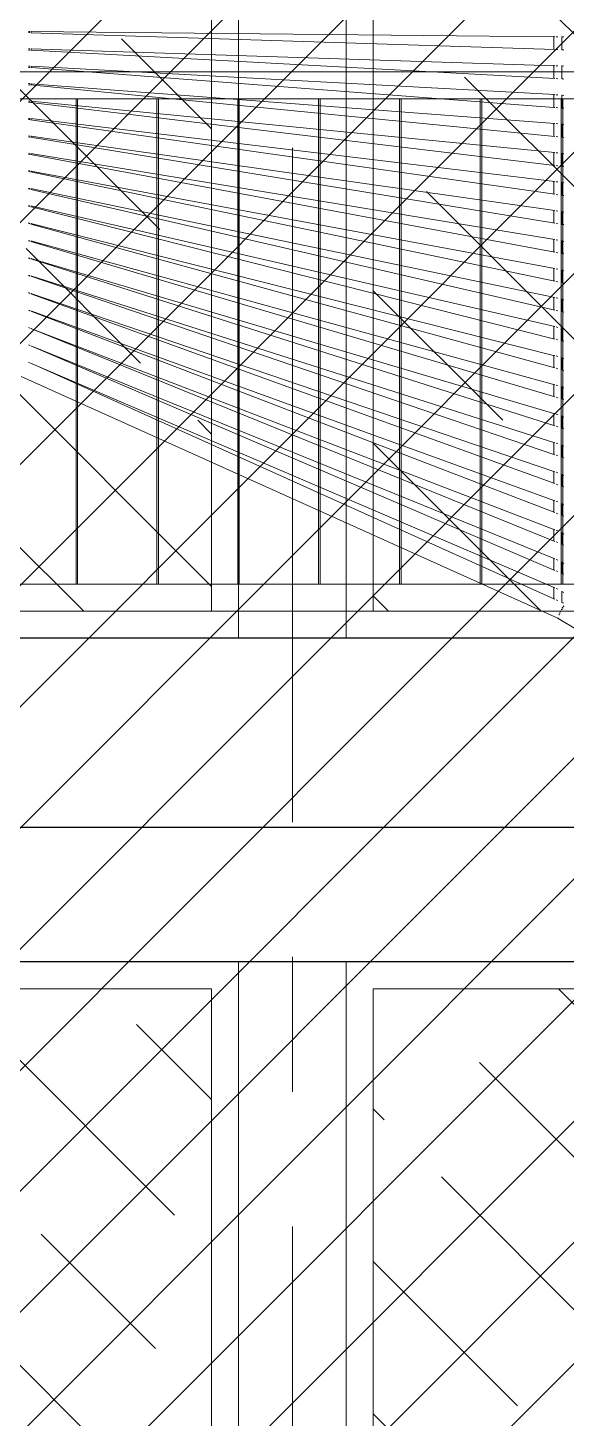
# Model space of a CAD drawing. Header units: millimetres. Extents: x 886808 to 1650903, y -1008069 to 230892.
# Drawn here: x 1030531 to 1031530, y -356456 to -353879 of the extents above; entities that cross this region are included whole.
import ezdxf

# ---------------------------------------------------------------- set-up
doc = ezdxf.new("R2010")
doc.units = ezdxf.units.MM
doc.linetypes.add('ACAD_ISO07W100', pattern=[3, 0, -3])
doc.linetypes.add('CENTER', pattern=[2, 1.25, -0.25, 0.25, -0.25])
doc.layers.get('0').update_dxf_attribs({"lineweight": 0})
for name, color, linetype, lineweight in [('0.NETMANHNHAT-0.05', 251, 'Continuous', 0), ('03- Net Cua- 153', 153, 'Continuous', 9), ('8l NET TO', 8, 'Continuous', 9), ('A-Wall', 113, 'Continuous', 30), ('A_Dim', 8, 'Continuous', 5), ('M-HVAC-CDFF', 50, 'Continuous', 5)]:
    doc.layers.add(name, color=color, linetype=linetype, lineweight=lineweight)

# ---------------------------------------------------------------- blocks, each defined once
blk = doc.blocks.new('Air Terminals 4 - Air Terminals 4-6275953-MẶT ĐỨNG TRỤC A-H')
at = {"layer": 'M-HVAC-CDFF'}
for p, q in [((1200, 4200), (26700, 4200)), ((26700, 4150), (1200, 4150))]:
    blk.add_line(p, q, dxfattribs=at)
blk = doc.blocks.new('A$C62D649C3')
at = {"transparency": 33554636}
for p, q in [((15310.7, 5774.9), (15313.1, 5774.9)), ((15314.6, 5774.9), (16287.1, 5765.1)), ((15315.1, 5774.9), (15315.1, 5775.4)), ((15315.1, 5772.5), (15315.1, 5774.9)), ((15310.7, 5772.6), (15313.1, 5772.6)), ((15314.6, 5772.5), (16287.1, 5741.4)), ((16285.1, 5765.2), (16285.1, 5765.8)), ((16285.1, 5741.4), (16285.1, 5765.2)), ((16289.5, 5765.1), (16292.6, 5765.1)), ((16300.1, 5741), (16300.1, 5765.5)), ((16300.1, 5765), (16303.9, 5764.7)), ((15310.7, 5742.7), (15313.1, 5742.6)), ((15310.7, 5740.4), (15313.1, 5740.2)), ((15314.6, 5742.6), (16287.1, 5711.4)), ((15314.6, 5740.2), (16287.1, 5687.6)), ((15315.1, 5742.6), (15315.1, 5743)), ((15315.1, 5740.1), (15315.1, 5742.6)), ((16289.5, 5741.3), (16292.6, 5741.2)), ((16300.1, 5741), (16301.1, 5740.9)), ((16301.1, 5740.9), (16303.9, 5740.6)), ((15310.7, 5710.5), (15313.1, 5710.4)), ((15310.7, 5708.1), (15313.1, 5707.9)), ((15314.6, 5710.3), (16287.1, 5657.8)), ((15314.6, 5707.8), (15315.1, 5707.8)), ((15315.1, 5710.2), (15315.1, 5710.7)), ((15315.1, 5707.8), (15315.1, 5710.2)), ((15315.1, 5707.8), (16285.1, 5634)), ((16285.1, 5711.5), (16285.1, 5712.2)), ((16285.1, 5687.8), (16285.1, 5711.5)), ((16289.5, 5711.4), (16292.6, 5711.3)), ((16300.1, 5686.9), (16300.1, 5711.5)), ((16300.1, 5711), (16303.9, 5710.5)), ((15310.7, 5678.3), (15313.1, 5678.1)), ((15310.7, 5675.9), (15313.1, 5675.7)), ((15313.8, 5675.6), (16287.1, 5580.3)), ((15314.6, 5678), (16287.1, 5604.1)), ((15315.1, 5677.9), (15315.1, 5678.3)), ((15315.1, 5675.5), (15315.1, 5677.9)), ((16289.5, 5687.5), (16292.6, 5687.3)), ((16300.1, 5686.9), (16301.5, 5686.9)), ((16301.5, 5686.9), (16303.9, 5686.5)), ((15310.7, 5646), (15313.1, 5645.7)), ((15314.6, 5645.6), (16287.1, 5550.3)), ((15315.1, 5645.5), (15315.1, 5646)), ((15315.1, 5643.3), (15315.1, 5645.5)), ((16285.1, 5657.9), (16285.1, 5658.5)), ((16285.1, 5634), (16285.1, 5657.9)), ((16289.5, 5657.6), (16292.6, 5657.5)), ((16300.1, 5632.9), (16300.1, 5657.5)), ((16300.1, 5656.9), (16303.9, 5656.4)), ((15310.7, 5643.8), (15313.1, 5643.5)), ((15313.9, 5643.4), (16287.1, 5526.6)), ((16285.1, 5634), (16287.1, 5633.9)), ((16289.5, 5633.7), (16292.6, 5633.5)), ((16300.1, 5632.9), (16301.9, 5632.8)), ((16301.9, 5632.8), (16303.9, 5632.5)), ((15310.7, 5613.7), (15313.1, 5613.4)), ((15310.7, 5611.6), (15313.1, 5611.3)), ((15314.1, 5611.1), (16287.1, 5473)), ((15314.6, 5613.2), (16287.1, 5496.5)), ((15315.1, 5613.1), (15315.1, 5613.6)), ((15315.1, 5611), (15315.1, 5613.1)), ((16285.1, 5604.2), (16285.1, 5604.8)), ((16285.1, 5580.5), (16285.1, 5604.2)), ((16289.5, 5603.9), (16292.6, 5603.6)), ((16300.1, 5579), (16300.1, 5603.4)), ((16300.1, 5602.9), (16303.9, 5602.3)), ((15310.7, 5581.4), (15313.1, 5581)), ((15310.7, 5579.4), (15313.1, 5579.1)), ((15314.2, 5578.9), (16287.1, 5419.3)), ((15314.6, 5580.8), (16287.1, 5442.7)), ((15315.1, 5580.7), (15315.1, 5581.2)), ((15315.1, 5578.7), (15315.1, 5580.7)), ((16289.5, 5580), (16292.6, 5579.7)), ((16300.1, 5579), (16302.1, 5578.8)), ((16302.1, 5578.8), (16303.9, 5578.4)), ((15310.7, 5549.1), (15313.1, 5548.7)), ((15310.7, 5547.3), (15313.1, 5546.8)), ((15314.3, 5546.6), (16287.1, 5365.7)), ((15314.6, 5548.4), (16287.1, 5388.9)), ((15315.1, 5548.4), (15315.1, 5548.7)), ((15315.1, 5546.5), (15315.1, 5548.4)), ((16285.1, 5550.5), (16285.1, 5551.1)), ((16285.1, 5526.9), (16285.1, 5550.5)), ((16289.5, 5550.1), (16292.6, 5549.8)), ((16300.1, 5525.1), (16300.1, 5549.4)), ((16300.1, 5548.8), (16303.9, 5548.1)), ((15310.7, 5516.8), (15313.1, 5516.3)), ((15314.6, 5516.1), (16287.1, 5335.2)), ((15315.1, 5516), (15315.1, 5516.4)), ((15315.1, 5514.2), (15315.1, 5516)), ((16289.5, 5526.3), (16292.6, 5526)), ((16300.1, 5525.1), (16302.4, 5524.8)), ((16302.4, 5524.8), (16303.9, 5524.4)), ((15310.7, 5515.1), (15313.1, 5514.6)), ((15314.4, 5514.3), (16287.1, 5312)), ((16285.1, 5473.3), (16285.1, 5497.4)), ((16289.5, 5496.2), (16292.6, 5495.8)), ((16300.1, 5471.1), (16300.1, 5495.3)), ((16300.1, 5494.7), (16303.9, 5493.9)), ((15310.7, 5484.5), (15313.1, 5484)), ((15310.7, 5483), (15313.1, 5482.4)), ((15314.5, 5482.1), (16287.1, 5258.4)), ((15314.6, 5483.7), (16287.1, 5281.4)), ((15315.1, 5483.6), (15315.1, 5484)), ((15315.1, 5481.9), (15315.1, 5483.6)), ((16289.5, 5472.6), (16292.6, 5472.2)), ((16300.1, 5471.1), (16302.8, 5470.7)), ((16302.8, 5470.7), (16303.9, 5470.5)), ((15310.7, 5452.2), (15313.1, 5451.6)), ((15310.7, 5450.8), (15313.1, 5450.2)), ((15314.6, 5451.3), (16287.1, 5227.6)), ((15314.6, 5449.8), (15315.1, 5449.7)), ((15315.1, 5451.2), (15315.1, 5451.6)), ((15315.1, 5449.7), (15315.1, 5451.2)), ((15315.1, 5449.7), (16287.1, 5204.7)), ((16285.1, 5443), (16285.1, 5443.7)), ((16285.1, 5419.6), (16285.1, 5443)), ((16289.5, 5442.4), (16292.6, 5441.9)), ((16300.1, 5417.2), (16300.1, 5441.2)), ((16300.1, 5440.6), (16303.9, 5439.7)), ((15310.7, 5419.9), (15313.1, 5419.3)), ((15310.7, 5418.6), (15313.1, 5418)), ((15314.6, 5418.9), (16287.1, 5173.8)), ((15314.6, 5417.6), (16287.1, 5151.1)), ((15315.1, 5418.8), (15315.1, 5419.2)), ((15315.1, 5417.4), (15315.1, 5418.8)), ((16289.5, 5418.9), (16292.6, 5418.4)), ((16300.1, 5417.2), (16303.1, 5416.7)), ((16303.1, 5416.7), (16303.9, 5416.5)), ((15310.7, 5387.6), (15313.1, 5386.9)), ((16285.1, 5389.3), (16285.1, 5389.9)), ((16285.1, 5366), (16285.1, 5389.3)), ((16289.5, 5388.6), (16292.6, 5388)), ((16300.1, 5363.3), (16300.1, 5387.1)), ((15310.7, 5386.5), (15313.1, 5385.8)), ((15314.6, 5386.5), (16287.1, 5120)), ((15314.6, 5385.3), (16287.1, 5097.5)), ((15315.1, 5386.3), (15315.1, 5386.8)), ((15315.1, 5385.2), (15315.1, 5386.3)), ((16289.5, 5365.2), (16292.6, 5364.6)), ((16300.1, 5386.5), (16303.9, 5385.5)), ((16300.1, 5363.3), (16303.5, 5362.6)), ((16303.5, 5362.6), (16303.9, 5362.5)), ((15310.7, 5355.2), (15313.1, 5354.5)), ((15310.7, 5354.3), (15313.1, 5353.6)), ((15314.6, 5354.1), (16287.1, 5066.2)), ((15314.6, 5353.1), (16287.1, 5043.8)), ((15315.1, 5353.9), (15315.1, 5354.4)), ((15315.1, 5352.9), (15315.1, 5353.9)), ((16285.1, 5335.5), (16285.1, 5336.2)), ((16285.1, 5312.4), (16285.1, 5335.5)), ((15310.7, 5322.9), (15313.1, 5322.2)), ((15310.7, 5322.2), (15313.1, 5321.4)), ((15314.6, 5321.7), (16287.1, 5012.4)), ((15314.6, 5320.9), (16287.1, 4990.2)), ((15315.1, 5321.5), (15315.1, 5322)), ((15315.1, 5320.7), (15315.1, 5321.5)), ((16289.5, 5334.7), (16292.6, 5334.1)), ((16289.5, 5311.5), (16292.6, 5310.9)), ((16300.1, 5309.3), (16300.1, 5332.9)), ((16300.1, 5332.4), (16303.9, 5331.3)), ((15310.7, 5290.6), (15313.1, 5289.8)), ((15310.7, 5290.1), (15313.1, 5289.2)), ((15314.6, 5289.3), (16287.1, 4958.6)), ((15314.6, 5288.7), (16287.1, 4936.6)), ((15315.1, 5289.1), (15315.1, 5289.5)), ((15315.1, 5288.5), (15315.1, 5289.1)), ((16300.1, 5309.3), (16303.8, 5308.5)), ((16303.8, 5308.5), (16303.9, 5308.5)), ((15310.7, 5258.3), (15313.1, 5257.4)), ((16285.1, 5281.8), (16285.1, 5282.4)), ((16285.1, 5258.8), (16285.1, 5281.8)), ((16289.5, 5280.9), (16292.6, 5280.2)), ((16300.1, 5255.4), (16300.1, 5278.8)), ((16300.1, 5278.3), (16303.9, 5277.1)), ((15310.7, 5257.9), (15313.1, 5257)), ((15314.6, 5256.9), (16287.1, 4904.8)), ((15314.6, 5256.4), (16287.1, 4883)), ((15315.1, 5256.7), (15315.1, 5257.1)), ((15315.1, 5256.2), (15315.1, 5256.7)), ((16289.5, 5257.8), (16292.6, 5257.1)), ((16300.1, 5255.4), (16303.9, 5254.5)), ((15310.7, 5225.9), (15313.1, 5225)), ((15310.7, 5225.8), (15313.1, 5224.8)), ((15314.6, 5224.4), (16287.1, 4851)), ((15314.6, 5224.2), (16287.1, 4829.4)), ((15315.1, 5224.2), (15315.1, 5224.6)), ((15315.1, 5224), (15315.1, 5224.2)), ((16285.1, 5228.1), (16285.1, 5228.7)), ((16285.1, 5205.2), (16285.1, 5228.1)), ((16289.5, 5227), (16292.6, 5226.3)), ((16300.1, 5201.5), (16300.1, 5224.7)), ((16300.1, 5224.2), (16303.9, 5222.8)), ((15310.7, 5193.7), (15313.1, 5192.7)), ((15314.6, 5192), (16287.1, 4775.8)), ((15315.1, 5191.8), (15315.1, 5192.2)), ((15316.4, 5191.2), (16287.1, 4797.2)), ((16289.5, 5204.1), (16292.6, 5203.4)), ((16300.1, 5201.5), (16303.9, 5200.5)), ((15310.7, 5161.6), (15313.1, 5160.6)), ((15314.2, 5160), (15330, 5153)), ((15315.1, 5159.7), (15315.1, 5159.7)), ((16285.1, 5174.3), (16285.1, 5174.9)), ((16285.1, 5151.7), (16285.1, 5174.3)), ((16289.5, 5173.2), (16292.6, 5172.4)), ((16300.1, 5147.5), (16300.1, 5170.6)), ((16300.1, 5170), (16303.9, 5168.6)), ((15296.6, 5135.2), (16292.8, 4686.9)), ((15330, 5153), (16287.1, 4743.3)), ((15331.4, 5152.4), (16285.1, 4723.2)), ((16289.5, 5150.4), (16292.6, 5149.6)), ((16300.1, 5147.5), (16303.9, 5146.5)), ((16285.1, 5120.6), (16285.1, 5121.2)), ((16285.1, 5098.1), (16285.1, 5120.6)), ((16289.5, 5119.4), (16292.6, 5118.5)), ((16300.1, 5093.6), (16300.1, 5116.4)), ((16300.1, 5115.9), (16303.9, 5114.4)), ((16289.5, 5096.8), (16292.6, 5095.8)), ((16300.1, 5093.6), (16303.9, 5092.5)), ((16285.1, 5066.8), (16285.1, 5067.4)), ((16285.1, 5044.5), (16285.1, 5066.8)), ((16289.5, 5065.5), (16292.6, 5064.6)), ((16300.1, 5039.7), (16300.1, 5062.3)), ((16300.1, 5061.8), (16303.9, 5060.1)), ((16289.5, 5043.1), (16292.6, 5042.1)), ((16300.1, 5039.7), (16303.9, 5038.5)), ((16285.1, 5013.1), (16285.1, 5013.7)), ((16285.1, 4990.9), (16285.1, 5013.1)), ((16289.5, 5011.7), (16292.6, 5010.7)), ((16300.1, 4985.8), (16300.1, 5008.2)), ((16300.1, 5007.6), (16303.9, 5005.9)), ((16289.5, 4989.4), (16292.6, 4988.4)), ((16300.1, 4985.8), (16303.9, 4984.5)), ((16285.1, 4959.3), (16285.1, 4959.9)), ((16285.1, 4937.3), (16285.1, 4959.3)), ((16289.5, 4957.8), (16292.6, 4956.7)), ((16300.1, 4931.9), (16300.1, 4954)), ((16300.1, 4953.5), (16303.9, 4951.6)), ((16289.5, 4935.7), (16292.6, 4934.6)), ((16300.1, 4931.9), (16303.9, 4930.5)), ((16285.1, 4905.5), (16285.1, 4906.1)), ((16285.1, 4883.8), (16285.1, 4905.5)), ((16289.5, 4903.9), (16292.6, 4902.8)), ((16300.1, 4878), (16300.1, 4899.9)), ((16300.1, 4899.3), (16303.9, 4897.4)), ((16289.5, 4882.1), (16292.6, 4880.9)), ((16300.1, 4878), (16303.9, 4876.5)), ((16285.1, 4851.8), (16285.1, 4852.4)), ((16285.1, 4830.2), (16285.1, 4851.8)), ((16289.5, 4850.1), (16292.6, 4848.9)), ((16300.1, 4824.1), (16300.1, 4845.7)), ((16289.5, 4828.4), (16292.6, 4827.2)), ((16300.1, 4845.1), (16303.9, 4843.1)), ((16300.1, 4824.1), (16303.9, 4822.5)), ((16285.1, 4798), (16285.1, 4798.6)), ((16285.1, 4776.7), (16285.1, 4798)), ((16289.5, 4796.2), (16292.6, 4794.9)), ((16289.5, 4774.8), (16292.6, 4773.4)), ((16300.1, 4770.2), (16300.1, 4791.5)), ((16300.1, 4790.9), (16303.9, 4788.8)), ((16300.1, 4770.2), (16303.9, 4768.6)), ((16285.1, 4744.2), (16285.1, 4744.8)), ((16285.1, 4744.2), (16285.1, 4723.2)), ((16285.1, 4723.2), (16287.1, 4722.3)), ((16285.1, 4723.2), (16287.1, 4722.3)), ((16289.5, 4742.3), (16292.6, 4741)), ((16289.5, 4721.2), (16292.6, 4719.8)), ((16289.5, 4721.2), (16292.6, 4719.8)), ((16300.1, 4716.4), (16300.1, 4737.3)), ((16300.1, 4736.8), (16303.9, 4734.5)), ((16294.7, 4694.2), (16294.4, 4693.5)), ((16295.4, 4693.9), (16295.1, 4693.1)), ((16295.9, 4696.6), (16295.6, 4696)), ((16296.4, 4697.5), (16296, 4696.7)), ((16296.3, 4696.4), (16296.1, 4695.7)), ((16296.7, 4697.4), (16296.4, 4696.5)), ((16297.8, 4700), (16297.4, 4699.2)), ((16297.8, 4700), (16297.5, 4699.2)), ((16298.4, 4700.9), (16297.8, 4700)), ((16298.3, 4700.9), (16297.8, 4700)), ((16299.5, 4703.5), (16299.1, 4702.7)), ((16299.9, 4703.3), (16299.4, 4702.5)), ((16299.7, 4703.9), (16299.5, 4703.5)), ((16299.7, 4703.9), (16300.1, 4703.9)), ((16300.4, 4704.2), (16299.9, 4703.3)), ((16300.1, 4716.4), (16303.9, 4714.7)), ((16300.1, 4716.4), (16303.9, 4714.7)), ((16300.1, 4703.9), (16300.9, 4703.9)), ((16301.2, 4706.9), (16300.8, 4706.1)), ((16301.6, 4707.6), (16301.2, 4706.9)), ((16301.9, 4706.5), (16301.4, 4705.7)), ((16302.4, 4707.2), (16301.9, 4706.5)), ((16302.8, 4709.7), (16302.4, 4709)), ((16303.1, 4710.3), (16302.8, 4709.7)), ((16303.8, 4709.1), (16303.4, 4708.5)), ((16303.9, 4711.5), (16303.8, 4711.3)), ((16303.9, 4709.2), (16303.8, 4709.1)), ((16292.8, 4686.9), (16292.9, 4686.8)), ((16292.9, 4686.8), (16293, 4686.8)), ((16293, 4686.8), (17292.4, 4087.1)), ((16293.3, 4686.6), (17292.3, 4087.1)), ((16293.7, 4688), (16293.7, 4688)), ((16293.7, 4686.9), (16293.7, 4686.8)), ((16293.7, 4686.8), (16293.7, 4686.7))]:
    blk.add_line(p, q, dxfattribs=at)

msp = doc.modelspace()

# ---------------------------------------------------------------- hatches: boundary and pattern name
at = {"layer": 'A_Dim', "transparency": 33554457}
h = msp.add_hatch(dxfattribs=at)
h.set_pattern_fill('ANSI31', color=256, scale=50)
h.paths.add_polyline_path([(1057771.5, -351410.1), (1012052.5, -351410.1), (1012052.5, -360423), (1057771.5, -360423)])
at = {"layer": 'A_Dim', "transparency": 33554534}
h = msp.add_hatch(dxfattribs=at)
h.set_pattern_fill('GOST_WOOD', color=256, scale=100, angle=45)
h.set_pattern_definition([(135, (-719101.95, -236661.1), (424.26407, 424.26407), [1000, -200]), (135, (-718819.1, -236661.1), (424.26407, 424.26407), [600, -150, 300, -150]), (135, (-718465.55, -236731.8), (424.26407, 424.26407), [1000, -200])])
h.paths.add_polyline_path([(1047371.8, -351860.1), (1045951.6, -351860.1), (1046640.2, -352360.1), (1047371.8, -352360.1)])
h.paths.add_polyline_path([(1047371.8, -352410.1), (1045896.7, -352410.1), (1045896.7, -354960.1), (1047371.8, -354960.1)])
h.paths.add_polyline_path([(1044196.9, -352410.1), (1042671.8, -352410.1), (1042671.8, -354960.1), (1044196.9, -354960.1)])
h.paths.add_polyline_path([(1028121.8, -352410.1), (1026796.8, -352410.1), (1026796.8, -354960.1), (1028121.8, -354960.1)])
h.paths.add_polyline_path([(1026746.8, -352410.1), (1025421.8, -352410.1), (1025421.8, -354960.1), (1026746.8, -354960.1)])
h.paths.add_polyline_path([(1021071.8, -352410.1), (1019771.8, -352410.1), (1019771.8, -354960.1), (1021071.8, -354960.1)])
h.paths.add_polyline_path([(1021121.8, -354960.1), (1022421.8, -354960.1), (1022421.8, -352410.1), (1021121.8, -352410.1)])
h.paths.add_polyline_path([(1023771.8, -352410.1), (1022471.8, -352410.1), (1022471.8, -354960.1), (1023771.8, -354960.1)])
h.paths.add_polyline_path([(1025121.8, -352410.1), (1023821.8, -352410.1), (1023821.8, -354960.1), (1025121.8, -354960.1)])
h.paths.add_polyline_path([(1029546.8, -354960.1), (1030871.8, -354960.1), (1030871.8, -352410.1), (1029546.8, -352410.1)])
h.paths.add_polyline_path([(1029496.8, -352410.1), (1028171.8, -352410.1), (1028171.8, -354960.1), (1029496.8, -354960.1)])
h.paths.add_polyline_path([(1031171.8, -352410.1), (1031171.8, -354960.1), (1032216.8, -354960.1), (1032216.8, -352410.1)])
h.paths.add_polyline_path([(1036621.8, -352410.1), (1035576.8, -352410.1), (1035576.8, -354960.1), (1036621.8, -354960.1)])
h.paths.add_polyline_path([(1036921.8, -354960.1), (1037966.8, -354960.1), (1037966.8, -352410.1), (1036921.8, -352410.1)])
h.paths.add_polyline_path([(1041326.8, -354960.1), (1042371.8, -354960.1), (1042371.8, -352410.1), (1041326.8, -352410.1)])
h.paths.add_polyline_path([(1045846.7, -351860.1), (1044246.9, -351860.1), (1044246.9, -352360.1), (1045846.7, -352360.1)])
h.paths.add_polyline_path([(1046257.6, -351860.1), (1045896.7, -351860.1), (1045896.7, -352360.1), (1046640.2, -352360.1)])
h.paths.add_polyline_path([(1044196.9, -351860.1), (1042671.8, -351860.1), (1042671.8, -352360.1), (1044196.9, -352360.1)])
h.paths.add_polyline_path([(1042371.8, -351860.1), (1041326.8, -351860.1), (1041326.8, -352360.1), (1042371.8, -352360.1)])
h.paths.add_polyline_path([(1041276.8, -351860.1), (1038016.8, -351860.1), (1038016.8, -352360.1), (1041276.8, -352360.1)])
h.paths.add_polyline_path([(1037966.8, -351860.1), (1036921.8, -351860.1), (1036921.8, -352360.1), (1037966.8, -352360.1)])
h.paths.add_polyline_path([(1036621.8, -351860.1), (1035576.8, -351860.1), (1035576.8, -352360.1), (1036621.8, -352360.1)])
h.paths.add_polyline_path([(1035526.8, -351860.1), (1032266.8, -351860.1), (1032266.8, -352360.1), (1035526.8, -352360.1)])
h.paths.add_polyline_path([(1032216.8, -351860.1), (1031171.8, -351860.1), (1031171.8, -352360.1), (1032216.8, -352360.1)])
h.paths.add_polyline_path([(1030871.8, -351860.1), (1029546.8, -351860.1), (1029546.8, -352360.1), (1030871.8, -352360.1)])
h.paths.add_polyline_path([(1029496.8, -351860.1), (1028171.8, -351860.1), (1028171.8, -352360.1), (1029496.8, -352360.1)])
h.paths.add_polyline_path([(1028121.8, -351860.1), (1026796.8, -351860.1), (1026796.8, -352360.1), (1028121.8, -352360.1)])
h.paths.add_polyline_path([(1026746.8, -351860.1), (1025421.8, -351860.1), (1025421.8, -352360.1), (1026746.8, -352360.1)])
h.paths.add_polyline_path([(1025121.8, -351860.1), (1023821.8, -351860.1), (1023821.8, -352360.1), (1025121.8, -352360.1)])
h.paths.add_polyline_path([(1023771.8, -351860.1), (1022471.8, -351860.1), (1022471.8, -352360.1), (1023771.8, -352360.1)])
h.paths.add_polyline_path([(1022421.8, -351860.1), (1021121.8, -351860.1), (1021121.8, -352360.1), (1022421.8, -352360.1)])
h.paths.add_polyline_path([(1021071.8, -351860.1), (1019771.8, -351860.1), (1019771.8, -352360.1), (1021071.8, -352360.1)])
h = msp.add_hatch(dxfattribs=at)
h.set_pattern_fill('GOST_WOOD', color=256, scale=100, angle=45)
h.set_pattern_definition([(135, (-400027.74, -219820.46), (424.26407, 424.26407), [1000, -200]), (135, (-399744.9, -219820.46), (424.26407, 424.26407), [600, -150, 300, -150]), (135, (-399391.34, -219891.2), (424.26407, 424.26407), [1000, -200])])
h.paths.add_polyline_path([(1028121.8, -356610.1), (1026796.8, -356610.1), (1026796.8, -359160.1), (1028121.8, -359160.1)])
h.paths.add_polyline_path([(1026746.8, -356610.1), (1025421.8, -356610.1), (1025421.8, -359160.1), (1026746.8, -359160.1)])
h.paths.add_polyline_path([(1021071.8, -356610.1), (1019771.8, -356610.1), (1019771.8, -359160.1), (1021071.8, -359160.1)])
h.paths.add_polyline_path([(1021071.8, -356560.1), (1021071.8, -355660.1), (1019771.8, -355660.1), (1019771.8, -356560.1)])
h.paths.add_polyline_path([(1021121.8, -359160.1), (1022421.8, -359160.1), (1022421.8, -356610.1), (1021121.8, -356610.1)])
h.paths.add_polyline_path([(1022421.8, -356560.1), (1022421.8, -355660.1), (1021121.8, -355660.1), (1021121.8, -356560.1)])
h.paths.add_polyline_path([(1023771.8, -356560.1), (1023771.8, -355660.1), (1022471.8, -355660.1), (1022471.8, -356560.1)])
h.paths.add_polyline_path([(1023771.8, -356610.1), (1022471.8, -356610.1), (1022471.8, -359160.1), (1023771.8, -359160.1)])
h.paths.add_polyline_path([(1025121.8, -356610.1), (1023821.8, -356610.1), (1023821.8, -359160.1), (1025121.8, -359160.1)])
h.paths.add_polyline_path([(1023821.8, -355660.1), (1023821.8, -356560.1), (1025121.8, -356560.1), (1025121.8, -355660.1)])
h.paths.add_polyline_path([(1025421.8, -355660.1), (1025421.8, -356560.1), (1026746.8, -356560.1), (1026746.8, -355660.1)])
h.paths.add_polyline_path([(1026796.8, -355660.1), (1026796.8, -356560.1), (1028121.8, -356560.1), (1028121.8, -355660.1)])
h.paths.add_polyline_path([(1028171.8, -355660.1), (1028171.8, -356560.1), (1029496.8, -356560.1), (1029496.8, -355660.1)])
h.paths.add_polyline_path([(1030871.8, -356560.1), (1030871.8, -355660.1), (1029546.8, -355660.1), (1029546.8, -356560.1)])
h.paths.add_polyline_path([(1029546.8, -359160.1), (1030871.8, -359160.1), (1030871.8, -356610.1), (1029546.8, -356610.1)])
h.paths.add_polyline_path([(1029496.8, -356610.1), (1028171.8, -356610.1), (1028171.8, -359160.1), (1029496.8, -359160.1)])
h.paths.add_polyline_path([(1031171.8, -356610.1), (1031171.8, -359160.1), (1032216.8, -359160.1), (1032216.8, -356610.1)])
h.paths.add_polyline_path([(1031171.8, -355660.1), (1031171.8, -356560.1), (1032216.8, -356560.1), (1032216.8, -355660.1)])
h.paths.add_polyline_path([(1032266.8, -355660.1), (1032266.8, -356560.1), (1035526.8, -356560.1), (1035526.8, -355660.1)])
h.paths.add_polyline_path([(1036621.8, -356560.1), (1036621.8, -355660.1), (1035576.8, -355660.1), (1035576.8, -356560.1)])
h.paths.add_polyline_path([(1036621.8, -356610.1), (1035576.8, -356610.1), (1035576.8, -359160.1), (1036621.8, -359160.1)])
h.paths.add_polyline_path([(1037966.8, -356560.1), (1037966.8, -355660.1), (1036921.8, -355660.1), (1036921.8, -356560.1)])
h.paths.add_polyline_path([(1036921.8, -359160.1), (1037966.8, -359160.1), (1037966.8, -356610.1), (1036921.8, -356610.1)])
h.paths.add_polyline_path([(1041276.8, -356560.1), (1041276.8, -355660.1), (1038016.8, -355660.1), (1038016.8, -356560.1)])
h.paths.add_polyline_path([(1042371.8, -356560.1), (1042371.8, -355660.1), (1041326.8, -355660.1), (1041326.8, -356560.1)])
h.paths.add_polyline_path([(1041326.8, -359160.1), (1042371.8, -359160.1), (1042371.8, -356610.1), (1041326.8, -356610.1)])
h.paths.add_polyline_path([(1045021.8, -356610.1), (1045846.7, -356610.1), (1045846.7, -359210.1), (1045021.8, -359210.1)], flags=16)
h.paths.add_polyline_path([(1045021.8, -356610.1), (1044246.9, -356610.1), (1044246.9, -359210.1), (1045021.8, -359210.1)], flags=16)
h.paths.add_polyline_path([(1042621.8, -359210.1), (1047421.8, -359210.1), (1047421.8, -355610.1), (1042621.8, -355610.1)])

# ---------------------------------------------------------------- linework, layer by layer
at = {"layer": '0.NETMANHNHAT-0.05', "transparency": 33554636}
for p, q in [((1046221.8, -353960.1), (1020721.8, -353960.1)), ((1046221.8, -354010.1), (1020721.8, -354010.1)), ((1030620.3, -354010.1), (1030620.3, -354910.1)), ((1030623.3, -354910.1), (1030623.3, -354010.1)), ((1030770.3, -354010.1), (1030770.3, -354910.1)), ((1030773.3, -354910.1), (1030773.3, -354010.1)), ((1030920.3, -354010.1), (1030920.3, -354910.1)), ((1030923.3, -354910.1), (1030923.3, -354010.1)), ((1031070.3, -354010.1), (1031070.3, -354910.1)), ((1031073.3, -354910.1), (1031073.3, -354010.1)), ((1031220.3, -354010.1), (1031220.3, -354910.1)), ((1031223.3, -354910.1), (1031223.3, -354010.1)), ((1031370.3, -354010.1), (1031370.3, -354910.1)), ((1031373.3, -354910.1), (1031373.3, -354010.1)), ((1031520.3, -354010.1), (1031520.3, -354910.1)), ((1031523.3, -354910.1), (1031523.3, -354010.1)), ((1020721.8, -354910.1), (1046221.8, -354910.1))]:
    msp.add_line(p, q, dxfattribs=at)
at = {"layer": '03- Net Cua- 153', "linetype": 'Continuous', "transparency": 33554636}
for points in [[(1025371.8, -351810.1), (1030921.8, -351810.1), (1030921.8, -355010.1), (1025371.8, -355010.1)], [(1031121.8, -351810.1), (1036671.8, -351810.1), (1036671.8, -355010.1), (1031121.8, -355010.1)], [(1025371.8, -355610.1), (1030921.8, -355610.1), (1030921.8, -359210.1), (1025371.8, -359210.1)], [(1031121.8, -355610.1), (1036671.8, -355610.1), (1036671.8, -359210.1), (1031121.8, -359210.1)]]:
    msp.add_lwpolyline(points, close=True, dxfattribs=at)
for points in [[(1025421.8, -354960.1), (1025421.8, -351860.1), (1030871.8, -351860.1), (1030871.8, -354960.1), (1025421.8, -354960.1), (1025421.8, -352410.1), (1026831.8, -352410.1)], [(1032216.8, -354960.1), (1031171.8, -354960.1), (1031171.8, -351860.1), (1036621.8, -351860.1), (1036621.8, -354960.1), (1035576.8, -354960.1)], [(1025421.8, -359160.1), (1025421.8, -355660.1), (1030871.8, -355660.1), (1030871.8, -359160.1), (1025421.8, -359160.1), (1025421.8, -356610.1), (1026831.8, -356610.1)], [(1032216.8, -359160.1), (1031171.8, -359160.1), (1031171.8, -355660.1), (1036621.8, -355660.1), (1036621.8, -359160.1), (1035576.8, -359160.1)]]:
    msp.add_lwpolyline(points, dxfattribs=at)
at = {"layer": '8l NET TO', "color": 251, "linetype": 'CENTER', "ltscale": 1000, "true_color": 0x636466, "transparency": 33554636}
for p, q in [((1031021.8, -344100.9), (1031021.8, -362079.6)), ((1014412.5, -355010.1), (1058473.3, -355010.1))]:
    msp.add_line(p, q, dxfattribs=at)
at = {"layer": 'A-Wall', "transparency": 33554636}
msp.add_lwpolyline([(1019521.8, -355360.1), (1047421.8, -355360.1), (1047421.8, -355010.1), (1019521.8, -355010.1)], close=True, dxfattribs=at)
msp.add_lwpolyline([(1047421.8, -355610.1), (1019521.8, -355610.1), (1019521.8, -355060.1)], dxfattribs=at)

# ---------------------------------------------------------------- block references
at = {"layer": 'A_Dim', "linetype": 'ACAD_ISO07W100', "transparency": 33554534}
msp.add_blockref('A$C62D649C3', (1015221.7, -359660.1), dxfattribs=at)
at = {"layer": 'M-HVAC-CDFF', "transparency": 33554636}
msp.add_blockref('Air Terminals 4 - Air Terminals 4-6275953-MẶT ĐỨNG TRỤC A-H', (1019521.8, -359160.1), dxfattribs=at)

doc.saveas('drawing.dxf')
